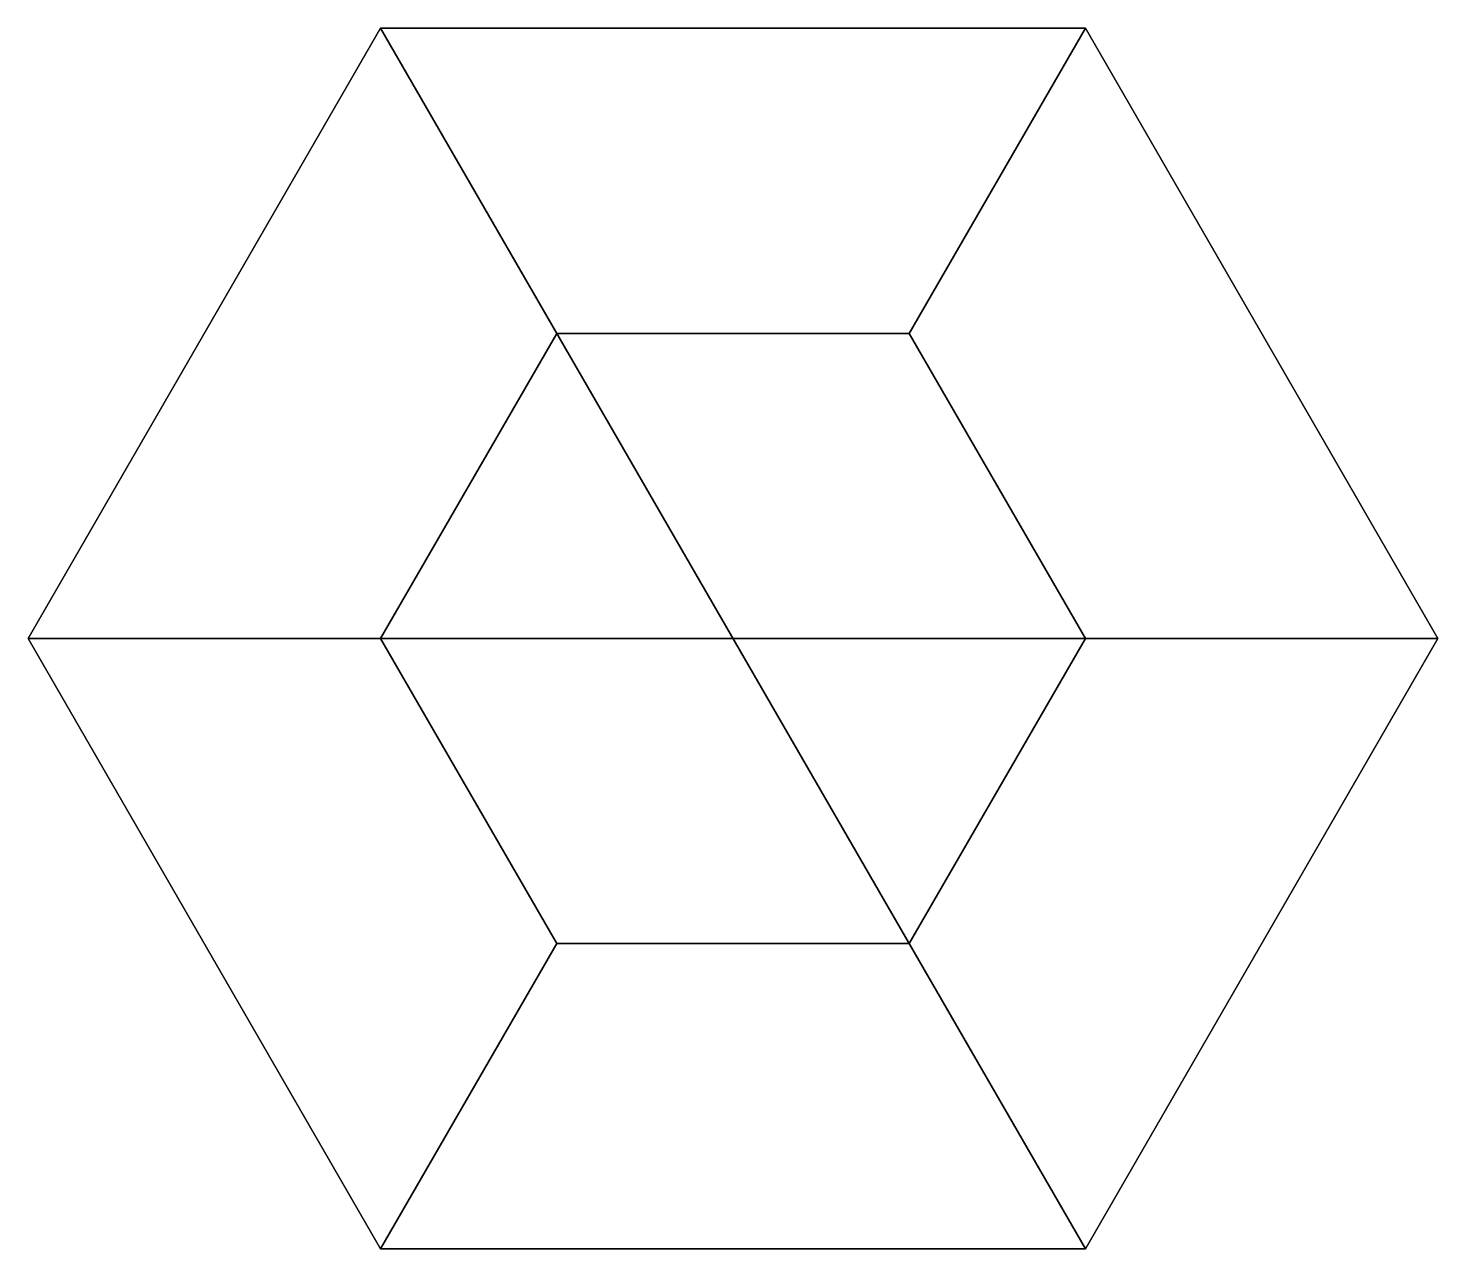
# Model space of a CAD drawing. Extents: x -0.88 to -0.72, y -0.069 to 0.069.
import ezdxf

# ---------------------------------------------------------------- set-up
doc = ezdxf.new("R2010")
doc.units = 0
doc.layers.add('SUPPORTS', color=5, linetype='CONTINUOUS')

msp = doc.modelspace()

# ---------------------------------------------------------------- linework, layer by layer
at = {"layer": 'SUPPORTS'}
for points in [[(-0.84, 0.06928), (-0.88, 0), (-0.84, 0, 0.04), (-0.82, 0.03464, 0.04)], [(-0.84, 0.06928), (-0.76, -0.06928), (-0.84, -0.06928), (-0.88, 0)], [(-0.76, 0.06928), (-0.84, 0.06928), (-0.82, 0.03464, 0.04), (-0.78, 0.03464, 0.04)], [(-0.76, 0.06928), (-0.72, 0), (-0.76, -0.06928), (-0.84, 0.06928)], [(-0.72, 0), (-0.76, 0.06928), (-0.78, 0.03464, 0.04), (-0.76, 0, 0.04)], [(-0.82, 0.03464, 0.04), (-0.84, 0, 0.04), (-0.84, 0, 0.74), (-0.82, 0.03464, 0.74)], [(-0.78, 0.03464, 0.74), (-0.82, 0.03464, 0.74), (-0.84, 0, 0.74), (-0.76, 0, 0.74)], [(-0.78, 0.03464, 0.04), (-0.82, 0.03464, 0.04), (-0.82, 0.03464, 0.74), (-0.78, 0.03464, 0.74)], [(-0.76, 0, 0.04), (-0.78, 0.03464, 0.04), (-0.78, 0.03464, 0.74), (-0.76, 0, 0.74)], [(-0.88, 0), (-0.84, -0.06928), (-0.82, -0.03464, 0.04), (-0.84, 0, 0.04)], [(-0.84, 0, 0.04), (-0.82, -0.03464, 0.04), (-0.82, -0.03464, 0.74), (-0.84, 0, 0.74)], [(-0.76, 0, 0.74), (-0.84, 0, 0.74), (-0.82, -0.03464, 0.74), (-0.78, -0.03464, 0.74)], [(-0.78, -0.03464, 0.04), (-0.76, 0, 0.04), (-0.76, 0, 0.74), (-0.78, -0.03464, 0.74)], [(-0.76, -0.06928), (-0.72, 0), (-0.76, 0, 0.04), (-0.78, -0.03464, 0.04)], [(-0.84, -0.06928), (-0.76, -0.06928), (-0.78, -0.03464, 0.04), (-0.82, -0.03464, 0.04)], [(-0.82, -0.03464, 0.04), (-0.78, -0.03464, 0.04), (-0.78, -0.03464, 0.74), (-0.82, -0.03464, 0.74)]]:
    msp.add_3dface(points, dxfattribs=at)

doc.saveas('drawing.dxf')
